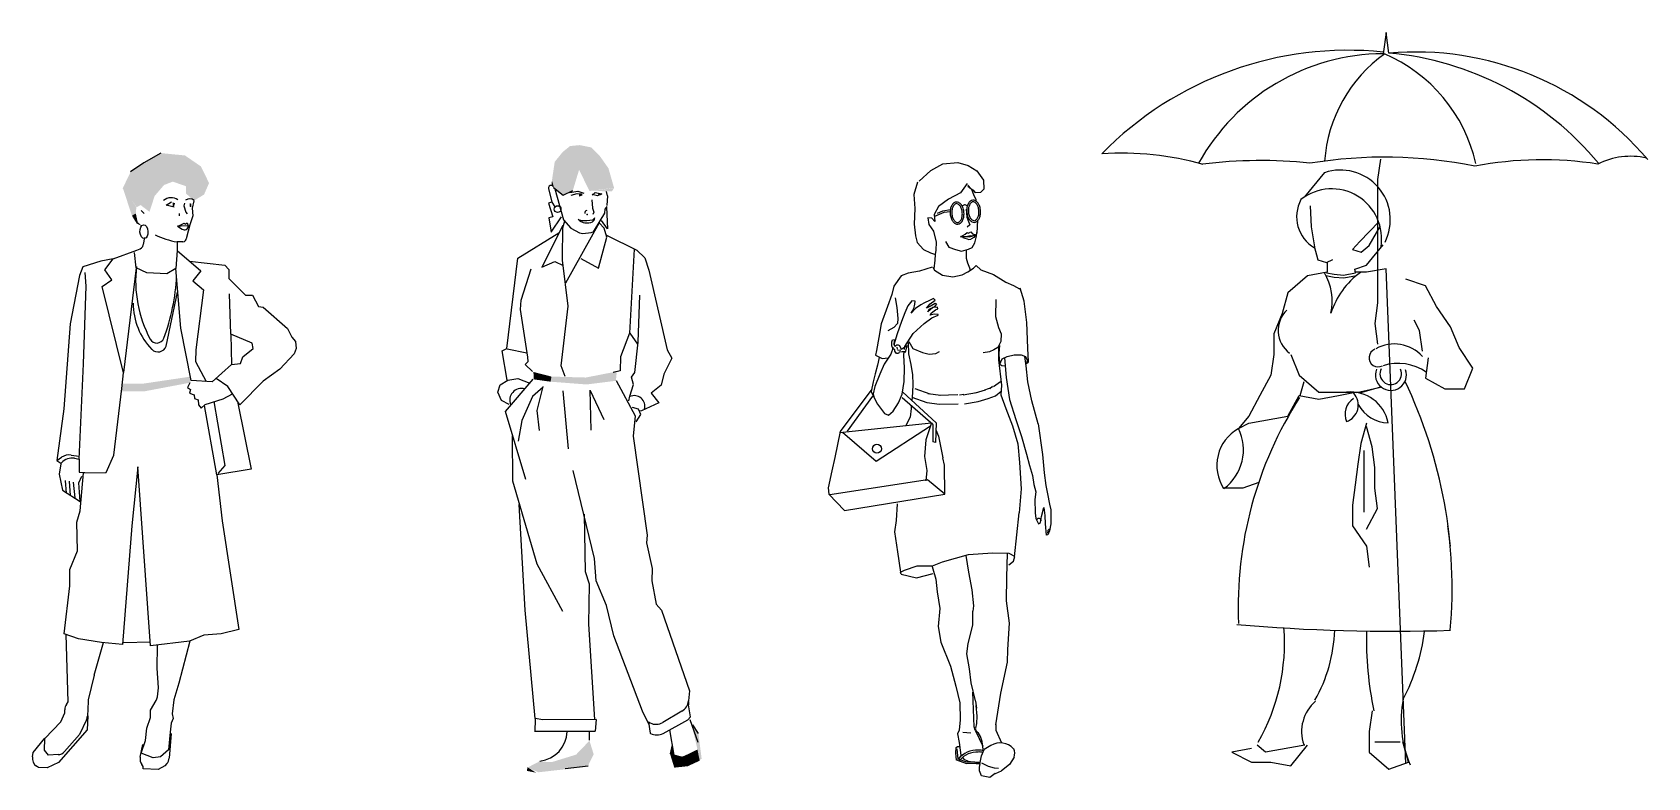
# Model space of a CAD drawing. Header units: millimetres. Extents: x 37 to 11188, y 2113 to 8073.
# Drawn here: x 6299 to 10767, y 2116 to 4176 of the extents above; entities that cross this region are included whole.
import ezdxf

# ---------------------------------------------------------------- set-up
doc = ezdxf.new("R2010")
doc.units = ezdxf.units.MM

# ---------------------------------------------------------------- blocks, each defined once
blk = doc.blocks.new('ELLIPSE')
blk.add_circle((0.5, 0.5), 0.5)

msp = doc.modelspace()

# ---------------------------------------------------------------- linework, layer by layer
for p, q in [((10043.9, 4176), (10035.7, 4117)), ((10051.4, 4118.4), (10043.9, 4176)), ((6607.7, 3815), (6570.9, 3790.2)), ((6654.9, 3842.2), (6607.7, 3815)), ((8784.6, 3793.9), (8817.6, 3812.4)), ((8817.6, 3812.4), (8859, 3816.2)), ((8859, 3816.2), (8888.2, 3807.8)), ((8888.2, 3807.8), (8911.3, 3792.9)), ((10028.1, 3825.5), (10020.2, 3768.9)), ((8747.8, 3761.5), (8737.2, 3727.4)), ((8752.2, 3764.4), (8784.6, 3793.9)), ((8884.7, 3758.4), (8866.7, 3732.4)), ((8886.7, 3754), (8896.8, 3742.8)), ((8911.3, 3792.9), (8930.5, 3767.1)), ((8930.5, 3767.1), (8931.1, 3742.4)), ((9873.3, 3788.2), (9818.5, 3721.3)), ((10020.2, 3768.9), (10020.2, 3428.1)), ((6746, 3710.5), (6741.5, 3690.5)), ((7726.9, 3744.1), (7735.7, 3706.9)), ((7741, 3747.4), (7767.5, 3726.4)), ((7744.3, 3743.1), (7768.1, 3658.2)), ((7767.5, 3726.4), (7794, 3739.3)), ((7786.3, 3733.3), (7808.1, 3737.4)), ((7789.4, 3726.3), (7805.9, 3730.6)), ((7805.9, 3730.6), (7817.9, 3730)), ((7808.1, 3737.4), (7824.7, 3731.8)), ((7817.9, 3730), (7818.6, 3725)), ((7846.5, 3713.4), (7848.3, 3690.3)), ((7847.7, 3725.9), (7856.4, 3732.9)), ((7862.8, 3724.6), (7847.8, 3727.6)), ((7856.4, 3732.9), (7874, 3729.4)), ((7874, 3729.4), (7862.8, 3724.6)), ((7890.5, 3723.8), (7887, 3736.1)), ((7889.6, 3697.6), (7890.8, 3724)), ((8737.2, 3727.4), (8740.4, 3689.5)), ((8833, 3714.5), (8806, 3694.5)), ((8866.7, 3732.4), (8833, 3714.5)), ((8895.3, 3743.7), (8886.7, 3750.2)), ((8903.4, 3739.2), (8895.3, 3743.7)), ((8896.8, 3742.8), (8903.8, 3725.3)), ((8908.3, 3732.5), (8903.4, 3739.2)), ((8903.8, 3725.3), (8908.9, 3715)), ((8921.4, 3733.8), (8908.3, 3732.5)), ((8908.9, 3715), (8908.8, 3708.6)), ((8931.1, 3742.4), (8921.4, 3733.8)), ((6600.6, 3683.3), (6608.6, 3675.3)), ((6669.3, 3698.7), (6684.3, 3707.6)), ((6691.1, 3692.4), (6669.3, 3698.7)), ((6704.9, 3675.3), (6704.9, 3668.9)), ((6720.1, 3703.8), (6717.8, 3696.9)), ((6743, 3668.5), (6734.8, 3643.7)), ((6741.5, 3690.5), (6743, 3668.5)), ((7735.1, 3706.8), (7726.9, 3703.8)), ((7726.9, 3703.8), (7739.3, 3665.9)), ((7739.3, 3665.9), (7727.8, 3663.1)), ((7734.7, 3623.8), (7762.8, 3666.4)), ((7735.7, 3706.9), (7744.5, 3693.7)), ((7848.3, 3690.3), (7852.2, 3678.9)), ((7852.2, 3678.9), (7849.2, 3672.4)), ((7854, 3629), (7882.5, 3675.8)), ((7882.5, 3675.8), (7883.8, 3687.4)), ((7883.8, 3687.4), (7888.9, 3695)), ((7887.1, 3692.9), (7890, 3633)), ((8740.4, 3689.5), (8738.4, 3645.9)), ((8806, 3694.5), (8794.1, 3672.2)), ((8794.1, 3672.2), (8795.9, 3653.3)), ((8795.4, 3668.4), (8821.8, 3679.4)), ((8802.8, 3676.5), (8818.1, 3682.7)), ((8818.1, 3682.7), (8838.8, 3686.2)), ((8821.8, 3679.4), (8837.9, 3681.1)), ((8882.4, 3686.9), (8883.6, 3665.2)), ((8883.6, 3665.2), (8889, 3653.3)), ((9837.2, 3638.7), (9834.9, 3696.4)), ((6700.6, 3640.6), (6713.3, 3632.4)), ((6710.4, 3640.2), (6700.6, 3640.6)), ((6702.4, 3640.7), (6719.3, 3648.4)), ((6730.7, 3641.5), (6710.4, 3640.2)), ((6719.3, 3648.4), (6721.6, 3646.1)), ((6721.6, 3646.1), (6727, 3649.2)), ((6734.8, 3643.7), (6726, 3608.7)), ((6727, 3649.2), (6730.1, 3641.5)), ((7642, 3552), (7755.6, 3622)), ((7766.5, 3642.5), (7708.3, 3527)), ((7727.8, 3663.1), (7734.7, 3623.8)), ((7765.5, 3546.3), (7766.5, 3642.5)), ((7771, 3654), (7765.9, 3634.8)), ((7768.1, 3658.2), (7788.5, 3634.8)), ((7867.3, 3649.8), (7773.5, 3482.6)), ((7788.5, 3634.8), (7812.5, 3621.8)), ((7808.9, 3659.2), (7819.9, 3656.2)), ((7812.5, 3621.8), (7822.1, 3619.6)), ((7819.9, 3656.2), (7833.2, 3655.6)), ((7822.1, 3619.6), (7845.2, 3623.1)), ((7833.2, 3655.6), (7849.8, 3657.4)), ((7849.8, 3657.4), (7855, 3663)), ((7880.5, 3634.6), (7867.3, 3649.8)), ((7890, 3633), (7873.8, 3656.4)), ((7888.4, 3609.9), (7880.5, 3634.6)), ((8738.4, 3645.9), (8741.6, 3613.8)), ((8776.5, 3662.9), (8779.2, 3644.8)), ((8787.3, 3662.1), (8776.5, 3662.9)), ((8779.2, 3644.8), (8792, 3626.3)), ((8795.9, 3653.3), (8787.3, 3662.1)), ((8792, 3626.3), (8798.9, 3595.7)), ((8879.6, 3618.5), (8884.9, 3622.9)), ((8892.1, 3643.9), (8884.9, 3637.6)), ((8884.9, 3622.9), (8888.9, 3621.4)), ((8888.9, 3621.4), (8894.9, 3624.4)), ((8889, 3653.3), (8892.1, 3643.9)), ((8894.9, 3624.4), (8900.1, 3619.4)), ((8911.1, 3612.5), (8911.3, 3622.7)), ((8913.2, 3656.8), (8912.1, 3621.3)), ((9847.1, 3583), (9837.2, 3638.7)), ((10023.3, 3652.6), (9970.7, 3598.3)), ((9996.6, 3587), (10027.3, 3639.5)), ((6588.4, 3574.4), (6592.9, 3575.6)), ((6606.2, 3589.2), (6610.7, 3609)), ((6715.8, 3597.4), (6699.3, 3597)), ((6699.3, 3597), (6699.5, 3572.9)), ((6726, 3608.7), (6725.9, 3607.3)), ((7865.1, 3524.4), (7888.4, 3609.9)), ((7887.7, 3615.6), (7971.2, 3573.7)), ((7963.5, 3576.3), (7950.6, 3345)), ((8741.6, 3613.8), (8746.5, 3594.9)), ((8746.5, 3594.9), (8764.4, 3575.7)), ((8764.4, 3575.7), (8784, 3566.8)), ((8798.9, 3595.7), (8798.6, 3573.8)), ((8825.1, 3598.2), (8834.3, 3582.1)), ((8834.3, 3582.1), (8852.5, 3576.1)), ((8852.5, 3576.1), (8869.1, 3570.9)), ((8866.7, 3611.2), (8879.6, 3618.5)), ((8867.5, 3611.3), (8886.1, 3611.4)), ((8873.1, 3609.2), (8867.5, 3611.3)), ((8869.1, 3570.9), (8888.9, 3577.1)), ((8873.1, 3609.2), (8878.9, 3606.7)), ((8878.9, 3606.7), (8884.6, 3605.1)), ((8882.4, 3575.1), (8882.1, 3551.8)), ((8884.6, 3605.1), (8890, 3603.2)), ((8893.3, 3614), (8886.1, 3611.4)), ((8886.1, 3611.4), (8890.8, 3611)), ((8888.9, 3577.1), (8898.5, 3581.3)), ((8890, 3603.2), (8895.1, 3604.7)), ((8890.8, 3611), (8897.9, 3612.7)), ((8897.9, 3612.7), (8893.3, 3614)), ((8903.2, 3608.9), (8895.1, 3604.7)), ((8897.9, 3612.7), (8908.8, 3616.3)), ((8908.8, 3616.3), (8897.9, 3612.7)), ((8898.5, 3581.3), (8906.6, 3594.3)), ((8900.1, 3619.4), (8908.8, 3616.3)), ((8908.8, 3616.3), (8903.2, 3608.9)), ((8906.6, 3594.3), (8911.1, 3612.5)), ((9844.6, 3584.6), (9855, 3547.4)), ((9970.7, 3598.3), (9950.4, 3575.7)), ((9950.4, 3575.7), (9974.4, 3568.9)), ((9974.4, 3568.9), (9996.6, 3587)), ((9989.2, 3532.3), (10036, 3588.9)), ((6488.9, 3543.6), (6438.8, 3527.8)), ((6522.9, 3550.2), (6488.9, 3543.6)), ((6500, 3520), (6522.9, 3550.2)), ((6522.9, 3550.2), (6588.4, 3574.4)), ((6586.3, 3525.4), (6582, 3567.1)), ((6699.3, 3573.3), (6695.8, 3523.2)), ((6699.3, 3573.3), (6764.9, 3516.9)), ((6733.4, 3544), (6831.4, 3532.2)), ((6831.4, 3532.2), (6842.4, 3520.3)), ((7611.8, 3302.3), (7642, 3552)), ((7708.3, 3527), (7744.6, 3542.3)), ((7744.6, 3542.3), (7767.4, 3531.8)), ((7781.3, 3419.4), (7765.5, 3546.3)), ((7816.1, 3551), (7865.1, 3524.4)), ((7971.2, 3573.7), (7993.2, 3552.8)), ((7993.2, 3552.8), (8004.2, 3518.7)), ((8784, 3566.8), (8797.7, 3561.6)), ((8795.4, 3546.2), (8792.7, 3522.4)), ((8796.2, 3562.2), (8795.4, 3546.2)), ((8798.6, 3573.8), (8796.2, 3562.2)), ((8882.1, 3551.8), (8886.3, 3538.7)), ((8886.3, 3538.7), (8891.1, 3525.5)), ((8902.1, 3524.5), (8910.1, 3531.7)), ((8910.1, 3531.7), (8923.1, 3519.9)), ((9855, 3547.4), (9878.8, 3540.2)), ((9878.8, 3540.2), (9896.2, 3547.9)), ((9880.7, 3541.1), (9880.7, 3513)), ((9957.7, 3521.1), (9989.2, 3532.3)), ((6429.6, 3504.1), (6403.7, 3370.4)), ((6438.8, 3527.8), (6429.6, 3504.1)), ((6447.9, 3474.5), (6445.5, 3512.3)), ((6492.5, 3473.4), (6518.6, 3491.8)), ((6518.6, 3491.8), (6500, 3520)), ((6586.3, 3525.4), (6550.9, 3236)), ((6615.8, 3511.7), (6586.3, 3525.4)), ((6670.8, 3509), (6615.8, 3511.7)), ((6695.8, 3523.2), (6670.8, 3509)), ((6710.1, 3358), (6695.8, 3523.2)), ((6764.9, 3516.9), (6743.4, 3489.6)), ((6743.4, 3489.6), (6772.7, 3464.3)), ((6842.4, 3520.3), (6842.3, 3496)), ((6842.3, 3496), (6889.2, 3450)), ((7651.3, 3435.8), (7678.8, 3522.7)), ((8004.2, 3518.7), (8055, 3298.1)), ((8702.4, 3503.1), (8682.5, 3474.9)), ((8722.2, 3510.2), (8702.4, 3503.1)), ((8752.8, 3516.2), (8722.2, 3510.2)), ((8788.5, 3526.8), (8752.8, 3516.2)), ((8790, 3526.8), (8795, 3518.6)), ((8795, 3518.6), (8816.7, 3505.2)), ((8816.7, 3505.2), (8844.9, 3500.5)), ((8844.9, 3500.5), (8871.4, 3505.4)), ((8871.4, 3505.4), (8886.6, 3513.9)), ((8886.6, 3513.9), (8902.1, 3524.5)), ((8891.1, 3525.5), (8893.6, 3518.7)), ((8923.1, 3519.9), (8957.8, 3506.4)), ((8957.8, 3506.4), (8991.9, 3485.6)), ((8991.9, 3485.6), (9012.7, 3476)), ((9826.4, 3503.4), (9772.2, 3456.4)), ((9880.7, 3513), (9826.4, 3503.4)), ((9877.2, 3504.4), (9900.4, 3499.7)), ((9878.6, 3511.8), (9899.7, 3507.5)), ((9899.7, 3507.5), (9926.2, 3505.3)), ((9900.4, 3499.7), (9926.8, 3497.5)), ((9926.2, 3505.3), (9959.6, 3511.8)), ((9926.8, 3497.5), (9962.1, 3504.3)), ((9959.6, 3511.8), (9957.7, 3521.1)), ((9989.2, 3513), (9959.4, 3513)), ((10043.9, 3522.6), (9989.2, 3513)), ((10098.2, 2154.6), (10043.9, 3522.6)), ((10152.4, 3475.1), (10098.2, 3494.3)), ((6440.8, 3259.8), (6447.9, 3474.5)), ((6551.6, 3235), (6492.5, 3473.4)), ((6669.5, 3308.7), (6700.4, 3458)), ((6772.7, 3464.3), (6751.2, 3298.6)), ((6848.4, 3342.3), (6844.4, 3453.3)), ((6889.2, 3450), (6907.9, 3449.6)), ((6907.9, 3449.6), (6924.9, 3418.6)), ((7974.6, 3320.1), (7979.7, 3449.4)), ((8676.4, 3451.1), (8664.3, 3418.4)), ((8682.5, 3474.9), (8676.4, 3451.1)), ((8685.6, 3442.3), (8690.5, 3415.2)), ((9012.7, 3476), (9029.4, 3467)), ((9042.7, 3432.6), (9031.5, 3469.1)), ((9772.2, 3456.4), (9756.4, 3399.2)), ((10183.5, 3418.5), (10152.4, 3475.1)), ((6924.9, 3418.6), (6937.3, 3416.5)), ((6937.3, 3416.5), (7005.1, 3357.3)), ((7649.1, 3410.3), (7651.3, 3435.8)), ((7669.4, 3278.3), (7649.1, 3410.3)), ((7761.9, 3254), (7781.3, 3419.4)), ((8664.3, 3418.4), (8646.9, 3370)), ((8690.5, 3415.2), (8693, 3385.4)), ((8712.1, 3400.4), (8703.1, 3376.6)), ((8721.1, 3420.6), (8712.1, 3400.4)), ((8732, 3433.6), (8721.1, 3420.6)), ((8742, 3412.5), (8730.2, 3399.5)), ((8730.2, 3399.5), (8737, 3411.7)), ((8740.8, 3433.5), (8732, 3433.6)), ((8737, 3411.7), (8740, 3424.7)), ((8740, 3424.7), (8740.8, 3433.5)), ((8756.6, 3422.5), (8742, 3412.5)), ((8766.9, 3428.8), (8756.6, 3422.5)), ((8780.9, 3435.2), (8766.9, 3428.8)), ((8772.5, 3413.5), (8782.9, 3425.7)), ((8785.7, 3420.6), (8772.5, 3413.5)), ((8790, 3415.4), (8776.1, 3403.9)), ((8776.1, 3403.9), (8779.8, 3410.5)), ((8779.8, 3410.5), (8795.9, 3418.2)), ((8791.8, 3440.1), (8780.9, 3435.2)), ((8782.5, 3394.5), (8786.3, 3400.9)), ((8794.1, 3397.3), (8782.5, 3394.5)), ((8782.9, 3425.7), (8796.1, 3435.7)), ((8796.8, 3426.9), (8785.7, 3420.6)), ((8786.3, 3400.9), (8797.2, 3409.5)), ((8802.5, 3416.1), (8790, 3415.4)), ((8794.6, 3437.2), (8791.8, 3440.1)), ((8805.1, 3396.3), (8794.1, 3397.3)), ((8796.1, 3435.7), (8794.6, 3437.2)), ((8795.9, 3418.2), (8801.1, 3424.8)), ((8801.1, 3424.8), (8796.8, 3426.9)), ((8797.2, 3409.5), (8803.9, 3412.3)), ((8803.9, 3412.3), (8802.5, 3416.1)), ((8804.3, 3394.8), (8805.1, 3396.3)), ((8964.2, 3437.9), (8963, 3390.8)), ((9050.1, 3373.7), (9042.7, 3432.6)), ((9756.4, 3399.2), (9733.2, 3342.6)), ((10020.2, 3428.1), (10012.9, 3370.9)), ((10221.9, 3361.9), (10183.5, 3418.5)), ((6403.7, 3370.4), (6385.9, 3135.8)), ((6738.9, 3213.8), (6710.1, 3358)), ((7005.1, 3357.3), (7016.5, 3333.6)), ((8646.9, 3370), (8640.6, 3332.9)), ((8682.5, 3360.6), (8665.5, 3350.7)), ((8692, 3371.5), (8682.5, 3360.6)), ((8703.1, 3376.6), (8691, 3342.4)), ((8693, 3385.4), (8692, 3371.5)), ((8735.3, 3344), (8766.2, 3371.4)), ((8766.2, 3371.4), (8787.6, 3387.2)), ((8787.6, 3387.2), (8804.3, 3394.8)), ((8963, 3390.8), (8971.4, 3359.9)), ((8971.4, 3359.9), (8979, 3342.4)), ((9052.7, 3303.6), (9050.1, 3373.7)), ((10012.9, 3370.9), (10020.2, 3314.3)), ((10136.6, 3352.2), (10121.3, 3380.5)), ((10144.5, 3295), (10136.6, 3352.2)), ((10245.6, 3304.7), (10221.9, 3361.9)), ((6848.4, 3342.3), (6850.4, 3257.4)), ((6906.9, 3316.6), (6848.4, 3342.3)), ((6909.7, 3302.2), (6906.9, 3316.6)), ((7016.5, 3333.6), (7027.1, 3321.4)), ((7027.1, 3321.4), (7029.3, 3302.6)), ((7950.6, 3345), (7925.8, 3279.2)), ((7952, 3344.6), (7972.9, 3314.1)), ((7966, 3236.1), (7974.6, 3320.1)), ((8640.6, 3332.9), (8634.3, 3296.6)), ((8676.2, 3320.8), (8678.3, 3325.8)), ((8676.7, 3309.8), (8676.2, 3320.8)), ((8678.9, 3302.5), (8676.7, 3309.8)), ((8678.3, 3325.8), (8686, 3327.2)), ((8682.5, 3312), (8682.3, 3311.3)), ((8691, 3342.4), (8682.5, 3312)), ((8682.7, 3322.8), (8682.5, 3314.1)), ((8682.5, 3314.1), (8685.4, 3307.6)), ((8685.6, 3326.5), (8682.7, 3322.8)), ((8685.4, 3307.6), (8688.3, 3310.5)), ((8688.3, 3310.5), (8690.6, 3312.5)), ((8690.6, 3312.5), (8694.2, 3312.5)), ((8694.2, 3312.5), (8697.9, 3310.3)), ((8697.9, 3310.3), (8700.7, 3304.5)), ((8711.5, 3299.9), (8712.4, 3307.9)), ((8712.4, 3307.9), (8735.3, 3344)), ((8713, 3306.4), (8716.8, 3310.7)), ((8718.5, 3310.4), (8713.2, 3291.6)), ((8721.9, 3318.8), (8722.3, 3287.4)), ((8723.4, 3321.7), (8734.8, 3301.8)), ((8978.2, 3322), (8969.8, 3304.7)), ((8974.3, 3310.4), (8972.5, 3288)), ((8979, 3342.4), (8978.2, 3322)), ((9733.2, 3342.6), (9733.2, 3286)), ((6751.2, 3298.6), (6750.5, 3266.5)), ((6750.5, 3266.5), (6779.6, 3211.3)), ((6875.2, 3260.4), (6881.1, 3278.8)), ((6881.1, 3278.8), (6909.7, 3302.2)), ((7023.2, 3287.6), (6983.5, 3244.8)), ((7029.3, 3302.6), (7023.2, 3287.6)), ((7598.4, 3295.4), (7611.8, 3302.3)), ((7612.6, 3214.3), (7598.4, 3295.4)), ((7612.1, 3301.5), (7667.2, 3290)), ((7662.6, 3257.7), (7670.6, 3266.6)), ((7670.6, 3266.6), (7669.4, 3278.3)), ((7925.8, 3279.2), (7925.5, 3240.7)), ((8068.3, 3275.3), (8046, 3231.1)), ((8055, 3298.1), (8068.3, 3275.3)), ((8634.3, 3296.6), (8631.2, 3283.5)), ((8631.2, 3283.5), (8650, 3274.6)), ((8641.4, 3277.6), (8636.7, 3256.5)), ((8650, 3274.6), (8666.7, 3276.2)), ((8673.5, 3286.5), (8655, 3258.5)), ((8679.9, 3304.7), (8673.5, 3286.5)), ((8684.6, 3298.9), (8678.9, 3302.5)), ((8684.6, 3295.1), (8684.6, 3298.9)), ((8689.5, 3288.6), (8684.6, 3295.1)), ((8694.7, 3288.6), (8689.5, 3288.6)), ((8692.3, 3300), (8691.2, 3306.3)), ((8692.3, 3298.9), (8701.7, 3297.9)), ((8696.8, 3292.1), (8694.7, 3288.6)), ((8705.6, 3293.4), (8696.8, 3292.1)), ((8700.7, 3304.5), (8702.7, 3300.7)), ((8702.7, 3300.7), (8707.1, 3303)), ((8712.2, 3293.3), (8705.6, 3293.4)), ((8707.1, 3303), (8713, 3306.4)), ((8709.8, 3284), (8710.8, 3293.5)), ((8711.7, 3249.1), (8709.8, 3284)), ((8722.3, 3287.4), (8729.2, 3257.6)), ((8734.8, 3301.8), (8761.6, 3291.3)), ((8761.6, 3291.3), (8779.7, 3286.7)), ((8779.7, 3286.7), (8798.6, 3288.7)), ((8798.6, 3288.7), (8808.9, 3294.4)), ((8946.4, 3293.3), (8928.9, 3290)), ((8959, 3299), (8946.4, 3293.3)), ((8969.8, 3304.7), (8959, 3299)), ((8972.1, 3305.5), (8971.7, 3271.2)), ((8971.7, 3271.2), (8980.2, 3201.2)), ((8972.5, 3288), (8973.2, 3272)), ((8973.2, 3272), (8975.1, 3258.9)), ((8975.1, 3258.9), (8981.9, 3273.3)), ((8981.9, 3273.3), (8995.7, 3280.4)), ((8988.6, 3276.8), (8992.9, 3222.3)), ((8995.7, 3280.4), (9014.7, 3284.6)), ((9014.7, 3284.6), (9034.4, 3284.9)), ((9034.4, 3284.9), (9046, 3279.8)), ((9047.8, 3254.2), (9044.9, 3280.3)), ((9046, 3279.8), (9050.9, 3269.6)), ((9050.9, 3269.6), (9048.7, 3260.9)), ((9048.7, 3260.9), (9054.6, 3265.8)), ((9054.6, 3265.8), (9052.7, 3303.6)), ((9733.2, 3286), (9725.4, 3228.8)), ((9780.1, 3286), (9803.3, 3228.8)), ((10160.3, 3276.4), (10152.4, 3219.8)), ((10284.1, 3248.1), (10245.6, 3304.7)), ((6429.1, 2996.2), (6440.8, 3259.8)), ((6546.8, 3191.5), (6551.6, 3235)), ((6796.8, 3210.3), (6850.4, 3257.7)), ((6839.6, 3197.3), (6807.5, 3219.7)), ((6850.4, 3257.7), (6875.2, 3260.4)), ((6983.5, 3244.8), (6937.6, 3211.7)), ((7607.5, 3128.4), (7684.7, 3217.6)), ((7614.5, 3215.1), (7642.3, 3219.6)), ((7642.3, 3219.6), (7675.7, 3206.7)), ((7682.2, 3238.3), (7662.6, 3257.7)), ((7773, 3224.8), (7761.9, 3254)), ((7925.5, 3240.7), (7905.8, 3235.9)), ((7956.5, 3222.6), (7966, 3236.1)), ((7962, 3203.2), (7956.5, 3222.6)), ((8046, 3231.1), (8038.8, 3201.2)), ((8630.6, 3232.6), (8624.5, 3210.1)), ((8643.1, 3231.6), (8629.5, 3196.9)), ((8636.7, 3256.5), (8630.6, 3232.6)), ((8655, 3258.5), (8643.1, 3231.6)), ((8710.3, 3211.3), (8711.7, 3249.1)), ((8729.2, 3257.6), (8733.8, 3229.1)), ((8733.8, 3229.1), (8735, 3203.7)), ((8975.6, 3258.8), (8980.7, 3255.4)), ((8980.7, 3255.4), (8991.7, 3254.5)), ((8992.9, 3222.3), (9002.3, 3161.1)), ((9053, 3209.9), (9047.8, 3254.2)), ((9725.4, 3228.8), (9694.8, 3172.2)), ((9803.3, 3228.8), (9857.5, 3181.8)), ((10152.4, 3219.8), (10206.7, 3190.9)), ((10260.9, 3190.9), (10284.1, 3248.1)), ((6524.8, 3007.3), (6546.8, 3191.5)), ((6735.2, 3207.1), (6728.4, 3194.6)), ((6728.4, 3194.6), (6737, 3188.5)), ((6737, 3188.5), (6734.2, 3178.8)), ((6734.2, 3178.8), (6747, 3173.8)), ((6796.8, 3210.3), (6738.9, 3213.8)), ((6747, 3173.8), (6747.8, 3164)), ((6826.9, 3162.8), (6852.4, 3176.5)), ((6872.8, 3146.2), (6839.6, 3197.3)), ((6937.6, 3211.7), (6872.8, 3146.2)), ((7586.5, 3181.5), (7593.6, 3201.9)), ((7597.2, 3158.2), (7586.5, 3181.5)), ((7593.6, 3201.9), (7614.5, 3215.1)), ((7712, 3195.2), (7682.6, 3169.4)), ((7711, 3197.3), (7694.3, 3131.2)), ((7766.6, 3184.8), (7781.1, 3024.7)), ((7840.8, 3186.8), (7843.7, 3076.8)), ((7841.8, 3186.5), (7879.9, 3106.4)), ((7914, 3213.4), (7966.8, 3116.1)), ((7952.1, 3170.1), (7962, 3203.2)), ((8038.8, 3201.2), (8010.6, 3178.8)), ((8010.6, 3178.8), (8031.8, 3152)), ((8621.3, 3189.7), (8533.6, 3072.6)), ((8624.5, 3210.1), (8619.8, 3183.3)), ((8619.8, 3183.3), (8626.3, 3169.3)), ((8629.5, 3196.9), (8624.9, 3176.6)), ((8624.9, 3176.6), (8627.7, 3165.8)), ((8695.1, 3152.4), (8704.9, 3176.4)), ((8704.9, 3176.4), (8710.3, 3211.3)), ((8707.1, 3181.4), (8799.1, 3096.7)), ((8734.1, 3181), (8731.5, 3157.8)), ((8735, 3203.7), (8734.1, 3181)), ((8740.3, 3191.9), (8781.7, 3176.8)), ((8776.4, 3178.1), (8811.9, 3173.3)), ((8807.7, 3173.5), (8859.4, 3175.1)), ((8807.7, 3173.5), (8859.4, 3175.1)), ((8864.1, 3174.4), (8876, 3175.7)), ((8873.7, 3174.6), (8911, 3180.6)), ((8907.6, 3179.8), (8935.4, 3188.2)), ((8933.6, 3187.6), (8954.1, 3195.4)), ((8947.4, 3191.6), (8955.4, 3198)), ((8957.7, 3197.2), (8976.8, 3210.8)), ((8963.2, 3171.7), (8979.1, 3184.3)), ((8980.2, 3201.2), (8978.4, 3174.4)), ((8978.4, 3174.4), (8991.8, 3136.5)), ((9064, 3158), (9053, 3209.9)), ((9806.4, 3171.9), (9817, 3210.7)), ((9857.5, 3181.8), (9966, 3181.8)), ((9911.8, 3172.2), (9958.1, 3181.8)), ((9963.1, 3180.5), (10028.3, 3195.6)), ((10028.3, 3195.6), (9970.2, 3178.4)), ((10206.7, 3190.9), (10260.9, 3190.9)), ((6385.9, 3135.8), (6366.7, 2992.6)), ((6747.8, 3164), (6758.2, 3160.4)), ((6758.2, 3160.4), (6759, 3146.6)), ((6759, 3146.6), (6766, 3137.1)), ((6766, 3137.1), (6777, 3147.1)), ((6809.2, 2953), (6775.3, 3144.8)), ((6777, 3147.1), (6826.9, 3162.8)), ((6801.1, 3155.6), (6831.6, 2979.2)), ((6867.7, 3151.2), (6904.2, 2968.4)), ((7618.1, 3147.4), (7597.2, 3158.2)), ((7664.3, 2939.9), (7607.5, 3128.4)), ((7682.6, 3169.4), (7653.5, 3102.9)), ((7694.3, 3131.2), (7700.9, 3075.8)), ((7949.2, 3157.4), (7952.1, 3170.1)), ((7975.9, 3134.3), (7958.8, 3138.9)), ((7982.7, 3120.2), (7975.9, 3134.3)), ((7983.7, 3129.7), (7978.7, 3129.5)), ((8031.8, 3152), (7983.7, 3129.7)), ((8623.4, 3170.8), (8553, 3073.6)), ((8626.3, 3169.3), (8636.8, 3148.2)), ((8636.8, 3148.2), (8656.2, 3122.4)), ((8667.8, 3117.9), (8680.2, 3128.7)), ((8680.2, 3128.7), (8695.1, 3152.4)), ((8791.1, 3091.6), (8704.8, 3166.2)), ((8729.8, 3136), (8727.4, 3112.1)), ((8730.4, 3143.6), (8729.8, 3136)), ((8731.6, 3168), (8773, 3152.9)), ((8773, 3152.9), (8808.5, 3148.1)), ((8808.5, 3148.1), (8860.2, 3149.7)), ((8877.7, 3149.5), (8915, 3155.5)), ((8915, 3155.5), (8942.7, 3163.9)), ((8942.7, 3163.9), (8963.2, 3171.7)), ((8991.8, 3136.5), (9010.2, 3088.8)), ((9002.3, 3161.1), (9019.7, 3105.6)), ((9081.5, 3093.8), (9064, 3158)), ((9694.8, 3172.2), (9663.7, 3115.6)), ((9772.2, 3115.6), (9803.3, 3172.2)), ((9803.3, 3172.2), (9857.5, 3162.6)), ((9857.5, 3162.6), (9911.8, 3172.2)), ((7653.5, 3102.9), (7642.7, 3046.2)), ((7966.8, 3116.1), (7961.4, 3059.6)), ((7969.1, 3099.6), (7982.7, 3120.2)), ((8531.5, 3069.8), (8786.2, 3097)), ((8633.4, 2991.1), (8783.8, 3088.8)), ((8656.2, 3122.4), (8667.8, 3117.9)), ((8727.4, 3112.1), (8715.7, 3089.4)), ((8786.2, 3097), (8770.3, 3049.7)), ((8789.8, 3097.4), (8789.8, 3097.3)), ((8790.6, 3044.4), (8791.1, 3091.6)), ((8799.1, 3096.7), (8797.8, 3042)), ((9010.2, 3088.8), (9025.5, 3039.2)), ((9019.7, 3105.6), (9035.1, 3058.8)), ((9081.5, 3093.8), (9093.1, 3009.3)), ((9635.2, 3081.4), (9663.7, 3096.3)), ((9663.7, 3115.6), (9635.4, 3081)), ((9663.7, 3096.3), (9772.2, 3115.6)), ((9989.2, 3096.3), (9973.9, 3039.7)), ((10005, 3030.1), (9989.2, 3086.7)), ((7628, 2935.7), (7627.4, 3060.5)), ((7961.4, 3059.6), (8000.2, 2786.4)), ((8533.6, 3072.6), (8518.6, 3001.3)), ((8539.8, 3070.8), (8633.4, 2991.1)), ((8770.3, 3049.7), (8767.4, 3004)), ((8797.8, 3042), (8790.6, 3044.4)), ((8798.4, 3077.5), (8805.9, 3060.2)), ((8805.9, 3060.2), (8817.6, 3000.4)), ((9025.5, 3039.2), (9029.9, 2986.8)), ((9035.1, 3058.8), (9049.1, 3009.8)), ((9973.9, 3039.7), (9966, 2982.5)), ((6366.7, 2992.6), (6379.9, 3001.5)), ((6406.7, 3007.8), (6429, 3004.9)), ((6415.9, 2998.7), (6429.1, 2996.2)), ((6429.1, 2996.2), (6428.8, 2960.2)), ((6503.2, 2959.5), (6524.8, 3007.3)), ((8518.6, 3001.3), (8510.2, 2964.2)), ((8767.4, 3004), (8773.6, 2965.2)), ((8822.4, 2980), (8817.6, 3000.4)), ((9049.1, 3009.8), (9057.4, 2979.1)), ((9093.1, 3009.3), (9098.4, 2959)), ((9981.8, 3020.4), (9981.8, 2850)), ((10012.9, 2973.5), (10005, 3030.1)), ((6366.7, 2992.6), (6378.3, 2985.1)), ((6378.3, 2983.5), (6373.7, 2954.6)), ((6373.7, 2954.6), (6382.9, 2910.3)), ((6378.3, 2985.1), (6379.8, 2986.7)), ((6427.3, 2930.8), (6436.2, 2949.7)), ((6428.8, 2960.2), (6444.5, 2959.3)), ((6431.8, 2854), (6440.8, 2958.2)), ((6440.8, 2958.2), (6503.2, 2959.5)), ((6591.1, 2975.2), (6574.2, 2812.4)), ((6625.6, 2480.7), (6591.1, 2975.2)), ((6904.2, 2968.4), (6809.2, 2953)), ((6809.2, 2953), (6824, 2825.9)), ((6831.6, 2979.2), (6812.3, 2956.7)), ((7854.3, 2722.1), (7795, 2965)), ((8510.2, 2964.2), (8500.1, 2916.9)), ((8773.6, 2965.2), (8770.9, 2936.2)), ((8822.8, 2899.8), (8822.4, 2980)), ((9029.9, 2986.8), (9034.2, 2914.6)), ((9057.4, 2979.1), (9065.8, 2951.4)), ((9065.8, 2951.4), (9069.8, 2926.6)), ((9098.4, 2959), (9102.6, 2923.3)), ((9966, 2982.5), (9958.1, 2925.9)), ((10012.9, 2916.3), (10012.9, 2973.5)), ((6382.9, 2910.3), (6431.7, 2879.6)), ((6393.7, 2902.2), (6390.5, 2937.5)), ((6404.9, 2895.8), (6401.7, 2935.9)), ((6417.8, 2889.4), (6413, 2932.7)), ((6431.7, 2879.6), (6427.3, 2930.8)), ((7695.5, 2706.2), (7628, 2935.7)), ((8500.1, 2916.9), (8502.2, 2899.4)), ((8775.3, 2939), (8505, 2898)), ((8822.8, 2899.8), (8775.3, 2939)), ((9034.2, 2914.6), (9029, 2847.7)), ((9069.8, 2926.6), (9074.8, 2906.2)), ((9074.8, 2906.2), (9072.2, 2885)), ((9102.6, 2923.3), (9106.8, 2900.2)), ((9647.9, 2916.3), (9593.7, 2916.3)), ((9691.4, 2931.7), (9647.9, 2916.3)), ((9958.1, 2925.9), (9950.7, 2869.3)), ((10020.2, 2859.7), (10012.9, 2916.3)), ((7662.4, 2579.5), (7645.4, 2870.8)), ((8502.2, 2899.4), (8545.9, 2854.6)), ((8545.9, 2854.6), (8822.8, 2899.8)), ((8689.5, 2826.6), (8692.4, 2873.2)), ((9072.2, 2885), (9073.2, 2848)), ((9090.6, 2837.6), (9096.7, 2862.9)), ((9096.7, 2862.9), (9100.1, 2840.4)), ((9106.8, 2900.2), (9113.1, 2871.9)), ((9113.1, 2871.9), (9116.2, 2856.2)), ((9950.7, 2869.3), (9950.7, 2812.1)), ((6422.5, 2822.2), (6431.8, 2854)), ((6423.8, 2743.5), (6422.5, 2822.2)), ((6824, 2825.9), (6870.4, 2525.5)), ((7829.6, 2685.3), (7826.5, 2844)), ((8684.8, 2795.3), (8689.5, 2826.6)), ((9015.5, 2726.1), (9029, 2847.7)), ((9073.2, 2848), (9074.5, 2832.6)), ((9074.5, 2832.6), (9082.4, 2818)), ((9082.4, 2818), (9087.4, 2821.7)), ((9087.4, 2821.7), (9090.6, 2837.6)), ((9100.1, 2840.4), (9100.5, 2817.8)), ((9100.5, 2817.8), (9103.6, 2786.2)), ((9116.2, 2817.3), (9113.1, 2798.5)), ((9116.2, 2856.2), (9116.2, 2817.3)), ((9989.2, 2803.1), (10020.2, 2859.7)), ((6574.2, 2812.4), (6548.7, 2484.4)), ((8000.2, 2786.4), (7997.6, 2765)), ((8693.6, 2739.9), (8684.8, 2795.3)), ((9107.8, 2786.9), (9103.6, 2786.2)), ((9113.1, 2798.5), (9107.8, 2786.9)), ((9950.7, 2812.1), (9989.2, 2755.5)), ((10221.9, 2755.5), (10214.5, 2812.1)), ((6403.1, 2691.4), (6423.8, 2743.5)), ((7997.6, 2765), (8013.4, 2694)), ((8701.7, 2684.5), (8693.6, 2739.9)), ((8887.8, 2731.7), (8815.5, 2711.6)), ((8881.6, 2729.9), (8888.7, 2683.7)), ((8956.3, 2736.6), (8887.8, 2731.7)), ((9001.4, 2736.1), (8956.3, 2736.6)), ((8995.6, 2736.1), (8993.9, 2670.7)), ((9016.4, 2727.2), (9001.4, 2736.1)), ((9012.7, 2714.9), (9016.4, 2727.2)), ((9989.2, 2755.5), (9997.1, 2698.3)), ((6403, 2646.7), (6403.1, 2691.4)), ((7766.3, 2575), (7695.5, 2706.2)), ((7840.6, 2651.4), (7829.6, 2685.3)), ((7858.7, 2660.1), (7854.3, 2722.1)), ((8013.4, 2694), (8012.5, 2659.7)), ((8702.2, 2678.7), (8700.7, 2684.1)), ((8711.1, 2688.8), (8701.7, 2684.5)), ((8746.1, 2700.8), (8711.1, 2688.8)), ((8788.3, 2700.3), (8746.1, 2700.8)), ((8815.5, 2711.6), (8788.3, 2700.3)), ((8788.3, 2699.5), (8798.1, 2664.4)), ((8888.7, 2683.7), (8898.3, 2634.9)), ((9000.1, 2704.1), (9012.7, 2714.9)), ((6387.5, 2514.1), (6403, 2646.7)), ((7838.1, 2540.7), (7840.6, 2651.4)), ((7886.9, 2591.9), (7858.7, 2660.1)), ((8012.5, 2659.7), (8025, 2595.9)), ((8702.2, 2678.7), (8745.1, 2668.8)), ((8745.1, 2668.8), (8791, 2680.5)), ((8798.1, 2664.4), (8802, 2629.5)), ((8993.9, 2670.7), (8993.1, 2605.2)), ((7907.2, 2507.9), (7886.9, 2591.9)), ((8025, 2595.9), (8039.3, 2579.1)), ((8802, 2629.5), (8809.5, 2583.6)), ((8898.3, 2634.9), (8902.7, 2591.2)), ((8993.1, 2605.2), (9001, 2543.4)), ((7689.6, 2279.9), (7662.4, 2579.5)), ((8039.3, 2579.1), (8117.3, 2355.8)), ((8809.5, 2583.6), (8805.2, 2534.2)), ((8900.6, 2538), (8901.1, 2576.7)), ((8902.7, 2591.2), (8900.9, 2575.9)), ((6426.5, 2499.6), (6387.5, 2514.1)), ((6397.8, 2325.6), (6392.9, 2512.1)), ((6773.5, 2509.6), (6733.8, 2493.5)), ((6821.6, 2513.3), (6773.5, 2509.6)), ((6870.4, 2525.5), (6821.6, 2513.3)), ((7855.5, 2277.2), (7838.1, 2540.7)), ((7986.8, 2299.6), (7907.2, 2507.9)), ((8805.2, 2534.2), (8811.9, 2490.3)), ((8887.7, 2487.3), (8900.6, 2538)), ((9001, 2543.4), (8996.6, 2470.5)), ((6490.3, 2489.3), (6426.5, 2499.6)), ((6469.7, 2399.1), (6496.4, 2490)), ((6548.7, 2484.4), (6490.3, 2489.3)), ((6625.7, 2490.9), (6551.5, 2488.4)), ((6733.8, 2493.5), (6625.6, 2480.7)), ((6644, 2418.4), (6645.4, 2481.3)), ((6734.7, 2493), (6704.7, 2377.3)), ((8811.9, 2490.3), (8838.7, 2423.9)), ((8884.4, 2458.8), (8887.7, 2487.3)), ((8891.2, 2417.4), (8884.4, 2458.8)), ((8996.6, 2470.5), (8995.3, 2435.6)), ((6647.8, 2364.6), (6644, 2418.4)), ((8838.7, 2423.9), (8854, 2369)), ((8896.5, 2378.1), (8891.2, 2417.4)), ((8995.3, 2435.6), (8976.8, 2349.4)), ((6469.7, 2399.1), (6454, 2331.6)), ((6704.7, 2377.3), (6690.1, 2331.7)), ((8854, 2369), (8864.4, 2323.2)), ((8908.1, 2328.5), (8896.5, 2378.1)), ((6393.3, 2318.6), (6397.8, 2325.6)), ((6453.4, 2327), (6451.3, 2285.8)), ((6626, 2302.8), (6641.5, 2329)), ((6645.1, 2339.4), (6647.8, 2364.6)), ((6690.1, 2331.7), (6685.8, 2292.5)), ((8117.3, 2355.8), (8114.3, 2328.2)), ((8904.7, 2256.3), (8901.1, 2352.9)), ((8908.1, 2327.5), (8911, 2308.6)), ((8976.8, 2349.4), (8963.5, 2261.9)), ((6377.7, 2270.3), (6389.2, 2294.9)), ((6389.2, 2294.9), (6389, 2304.1)), ((6452.7, 2286.8), (6450.5, 2248.5)), ((6615.5, 2253), (6626.1, 2282)), ((6626.1, 2282), (6626, 2302.8)), ((6689, 2279.4), (6683, 2266.8)), ((6685.8, 2292.5), (6689, 2279.4)), ((7711.4, 2275.6), (7689.6, 2279.9)), ((8005.8, 2262.3), (7986.8, 2299.6)), ((8096, 2299.9), (8042.8, 2268.8)), ((8112.6, 2275.6), (8119.6, 2284.2)), ((8119.6, 2284.2), (8114.4, 2317.1)), ((8864.4, 2323.2), (8865.3, 2275.8)), ((8912.5, 2286.3), (8910.1, 2315.7)), ((8911.3, 2265.5), (8912.5, 2286.3)), ((10005, 2300.9), (9997.1, 2243.6)), ((6333.3, 2224.2), (6377.7, 2270.3)), ((6450.5, 2248.5), (6371.9, 2157.9)), ((6429.5, 2235.7), (6388.3, 2188.6)), ((6448.8, 2275.9), (6429.5, 2235.7)), ((6612.1, 2219.3), (6615.5, 2253)), ((6680.6, 2241.7), (6676.2, 2192.7)), ((6682.8, 2238.3), (6677.7, 2170.4)), ((6683, 2266.8), (6680.6, 2241.7)), ((7688.3, 2244.3), (7855.7, 2244.3)), ((7690.4, 2278.8), (7689.3, 2243)), ((7858.3, 2277.3), (7711.4, 2275.6)), ((7839, 2243.9), (7839, 2219.5)), ((7858.3, 2277.3), (7855.7, 2244.3)), ((8003.4, 2269.4), (8007.9, 2238.9)), ((8008.1, 2267.2), (8003.4, 2269.4)), ((8007.9, 2238.9), (8009.2, 2238.3)), ((8043.9, 2238.6), (8112.6, 2275.6)), ((8061.8, 2248.3), (8073.9, 2178)), ((8117.7, 2277.1), (8140.1, 2214.7)), ((8142, 2238.3), (8126.1, 2262.4)), ((8862.9, 2247.6), (8858.4, 2237.4)), ((8858.4, 2237.4), (8862.4, 2213.3)), ((8865.3, 2275.8), (8862.9, 2247.6)), ((8873, 2241.6), (8894.8, 2239.9)), ((8907.1, 2247.6), (8904.7, 2256.3)), ((8907.1, 2247.6), (8917.9, 2224.2)), ((8908.8, 2253.3), (8911.3, 2265.5)), ((8909.5, 2245.5), (8908.9, 2250.9)), ((8916.6, 2238.8), (8909.4, 2244.7)), ((8916.6, 2238.8), (8909.5, 2245.5)), ((8922.3, 2230), (8916.6, 2238.8)), ((8964.1, 2262.9), (8964.7, 2247.7)), ((8964.7, 2247.7), (8979.5, 2212.4)), ((9997.1, 2243.6), (9997.1, 2187)), ((6301.3, 2186.1), (6333.3, 2225.3)), ((6332.6, 2192.1), (6333.3, 2224.2)), ((6343.8, 2178.1), (6332.6, 2192.1)), ((6597.7, 2172.9), (6604.9, 2208)), ((6600.6, 2184), (6612.1, 2219.3)), ((6676.2, 2192.7), (6653.2, 2174.2)), ((8068.7, 2207.2), (8063.7, 2181.7)), ((8853.8, 2184.6), (8854.2, 2199.3)), ((8854.2, 2199.3), (8858, 2202.7)), ((8859.7, 2167), (8857.6, 2195.5)), ((8858, 2202.7), (8861.8, 2202.7)), ((8861.8, 2202.7), (8863.9, 2202.7)), ((8862.4, 2213.3), (8865.7, 2192.2)), ((8865.7, 2192.2), (8867.7, 2178.7)), ((8917.9, 2224.2), (8928, 2203.3)), ((8926.5, 2216.2), (8922.3, 2230)), ((8924.8, 2176.2), (8931.9, 2194.3)), ((8928.4, 2200.2), (8926.5, 2216.2)), ((8930.5, 2190.6), (8928.4, 2200.2)), ((8932, 2194.9), (8950.3, 2205.7)), ((9671.1, 2196.7), (9616.9, 2187)), ((9710.1, 2187), (9686.9, 2206.3)), ((9818.6, 2206.3), (9710.1, 2187)), ((9780.1, 2149.1), (9826.4, 2206.3)), ((10012.9, 2215.3), (10082.4, 2215.3)), ((10105.6, 2158.7), (10090.3, 2215.3)), ((6299.3, 2173.6), (6301.3, 2186.1)), ((6316.1, 2144.4), (6310.9, 2147.7)), ((6371.9, 2157.9), (6339.8, 2143.8)), ((6370.4, 2179.8), (6343.8, 2178.1)), ((6633.5, 2171.3), (6600.6, 2184)), ((6605.7, 2147.4), (6602.2, 2152.3)), ((6605.9, 2140.8), (6605.7, 2147.4)), ((6653.2, 2174.2), (6633.5, 2171.3)), ((6665.3, 2148.5), (6647, 2138.4)), ((6671.1, 2155.1), (6665.3, 2148.5)), ((7836.4, 2147.6), (7773, 2140.5)), ((8094.4, 2172.7), (8073.2, 2178)), ((8855.5, 2164.9), (8853.8, 2184.6)), ((8855.2, 2165.4), (8882.7, 2155.7)), ((8883.6, 2159.4), (8859.7, 2167)), ((8867.7, 2178.7), (8869.4, 2176.3)), ((8872.3, 2172.1), (8875.7, 2167.4)), ((8875.7, 2167.4), (8887.8, 2161.9)), ((8882.7, 2155.7), (8904.5, 2156)), ((8905.9, 2159), (8883.6, 2159.4)), ((8887.8, 2161.9), (8908.4, 2158.6)), ((8904.5, 2156), (8909.7, 2155.3)), ((8908.4, 2158.6), (8918.9, 2159.4)), ((8910.1, 2155.2), (8920.6, 2155.2)), ((8918.8, 2134.8), (8918.9, 2145)), ((8918.9, 2159.4), (8920.6, 2159)), ((8918.9, 2145), (8921.3, 2154.3)), ((8920.2, 2153.9), (8924.8, 2176.2)), ((8924.9, 2157.2), (8943.1, 2148.3)), ((8943.1, 2148.3), (8959.7, 2143.7)), ((9002, 2152.7), (8979.9, 2135.5)), ((9014.7, 2172.9), (9002, 2152.7)), ((9616.9, 2187), (9671.1, 2158.7)), ((9671.1, 2158.7), (9725.4, 2158.7)), ((9725.4, 2158.7), (9780.1, 2149.1)), ((9997.1, 2187), (10051.3, 2139.5)), ((10051.3, 2139.5), (10105.6, 2158.7)), ((6339.8, 2143.8), (6316.1, 2144.4)), ((6647, 2138.4), (6605.9, 2140.8)), ((8924.5, 2120.8), (8918.8, 2134.8)), ((8947.7, 2116.2), (8924.5, 2120.8)), ((8962.4, 2127.6), (8947.7, 2116.2)), ((8959.7, 2143.7), (8971.3, 2142.1)), ((8963.8, 2127.5), (8979.8, 2135.5))]:
    msp.add_line(p, q)
for points in [[(8883.8, 3680.3, 0.06339), (8886.2, 3668.1, 0.076447), (8890.8, 3659, 0.107135), (8898, 3652.5, 0.147421), (8905, 3650.9, 0.147421), (8911.6, 3653.4, 0.107135), (8917.9, 3660.8, 0.076447), (8921.3, 3670.5, 0.06339), (8922, 3682.8, 0.06339), (8919.7, 3694.9, 0.076447), (8915, 3704.1, 0.107135), (8907.8, 3710.5, 0.147421), (8900.9, 3712.1, 0.147421), (8894.2, 3709.6, 0.107135), (8888, 3702.3, 0.076447), (8884.5, 3692.6, 0.06339)], [(8837.9, 3675.2, 0.06339), (8840.3, 3663, 0.076447), (8845, 3653.9, 0.107135), (8852.2, 3647.4, 0.147421), (8859.1, 3645.8, 0.147421), (8865.7, 3648.3, 0.107135), (8872, 3655.7, 0.076447), (8875.4, 3665.4, 0.06339), (8876.2, 3677.7, 0.06339), (8873.8, 3689.8, 0.076447), (8869.1, 3699, 0.107135), (8861.9, 3705.4, 0.147421), (8855, 3707, 0.147421), (8848.3, 3704.5, 0.107135), (8842.1, 3697.2, 0.076447), (8838.7, 3687.5, 0.06339)], [(8842.5, 3675.5, 0.06339), (8844.6, 3664.5, 0.076447), (8848.7, 3656.6, 0.107135), (8854.4, 3651.4, 0.147421), (8858.8, 3650.4, 0.147421), (8863, 3652, 0.107135), (8868, 3657.9, 0.076447), (8870.9, 3666.2, 0.06339), (8871.6, 3677.4, 0.06339), (8869.4, 3688.4, 0.076447), (8865.4, 3696.3, 0.107135), (8859.7, 3701.5, 0.147421), (8855.3, 3702.5, 0.147421), (8851.1, 3700.9, 0.107135), (8846.1, 3695, 0.076447), (8843.2, 3686.7, 0.06339)], [(8888.4, 3680.6, 0.06339), (8890.5, 3669.6, 0.076447), (8894.6, 3661.7, 0.107135), (8900.3, 3656.5, 0.147421), (8904.7, 3655.5, 0.147421), (8908.8, 3657.1, 0.107135), (8913.8, 3663, 0.076447), (8916.8, 3671.3, 0.06339), (8917.5, 3682.5, 0.06339), (8915.3, 3693.5, 0.076447), (8911.3, 3701.4, 0.107135), (8905.5, 3706.6, 0.147421), (8901.2, 3707.6, 0.147421), (8897, 3706, 0.107135), (8892, 3700.1, 0.076447), (8889, 3691.7, 0.06339)]]:
    msp.add_lwpolyline(points, format="xyb", close=True)
for centre, radius in [((7752.2, 3687.6), 9.25), ((8635.3, 3025.2), 12.3)]:
    msp.add_circle(centre, radius)
for centre, radius, start, end in [((9937.5, 3175.2), 951.2, 84.0399, 135.6246), ((10039.8, 3528.1), 588.9, 90.4019, 150.9413), ((10271.6, 3791.9), 399, 125.4378, 175.9487), ((9869.9, 3718), 432.8, 12.7883, 66.9757), ((10125.1, 3278.6), 843, 40.3707, 95.0127), ((9975.3, 3269), 853.2, 39.7046, 84.8868), ((9311, 3011.1), 831.2, 74.1382, 93.6852), ((9696.9, 2561.1), 1260.5, 83.79, 97.3354), ((10039.2, 2570.4), 1260.7, 78.5562, 99.4014), ((10476.3, 2830.2), 993.6, 81.1408, 100.8493), ((10720.2, 3630.4), 203, 77.5122, 116.5811), ((9917.7, 3657.7), 137.8, 333.4416, 108.7946), ((6683.6, 3687), 32.1, 55.2749, 131.9562), ((6734.3, 3698.3), 17.9, 47.881, 128.3007), ((7734, 3745.7), 7.29, 83.2852, 192.7404), ((9896.2, 3666.4), 99.9, 151.5126, 239.6978), ((9893.6, 3605.7), 137.8, 349.503, 128.1979), ((6769.7, 3703.1), 51.5, 186.9536, 214.3539), ((7833.3, 3677.8), 6.2, 92.7263, 205.3462), ((8878.5, 3690.5), 8.56, 43.9936, 150.2583), ((6719.6, 3641.3), 11.1, 234.46, 1.1935), ((7833.6, 3684.4), 35.3, 225.4901, 295.4686), ((7843.3, 3635.5), 12.5, 278.6743, 328.627), ((7841.2, 3664.2), 13.9, 303.3035, 355.0891), ((6588.4, 3593.2), 18.2, 284.3321, 347.0054), ((6733.8, 3805.8), 211.7, 243.4865, 260.615), ((6715.5, 3607.8), 10.4, 271.2983, 357.4495), ((6929.6, 3489.4), 344.7, 173.44, 207.8807), ((6143.6, 3527), 555, 339.2719, 357.5051), ((9733.8, 3431.8), 160.8, 348.4517, 29.8145), ((10104.1, 3332), 223.3, 126.0814, 162.3857), ((6763, 3428.5), 185.3, 180.3649, 223.9678), ((9821.7, 3352.2), 76.8, 132.8845, 234.3981), ((6643.2, 3337.9), 20.8, 207.8807, 339.2719), ((6646.8, 3317), 24.2, 224.8365, 340.0276), ((10066.5, 3209.1), 105.6, 42.5748, 118.8287), ((10021.8, 3276.5), 25.1, 110.6929, 299.4432), ((10057.1, 3229.5), 43, 159.0842, 18.6212), ((10056.5, 3232.2), 29.7, 151.6045, 24.8984), ((10076.9, 3123.9), 137.1, 55.3745, 107.5573), ((7652.3, 3159.4), 32.7, 74.7073, 202.4453), ((9918.5, 3146.2), 48.4, 288.8157, 41.7828), ((9945.3, 3075.8), 106.4, 11.4979, 95.7247), ((8905.8, 2639.2), 1320.7, 354.9724, 25.6762), ((7964, 3142.3), 29.8, 345.5024, 114.1856), ((10712.1, 2586), 1077.7, 147.3803, 182.3275), ((9982.4, 3120.4), 52.3, 123.8478, 202.5705), ((10050.8, 3192), 95, 208.03, 269.2741), ((9692.7, 2979.1), 117.1, 119.8698, 212.9551), ((9516.4, 3022.2), 132.8, 306.477, 26.4983), ((6408.6, 2960.4), 39, 79.2143, 137.5591), ((6401.6, 2969.1), 39, 82.5686, 123.8486), ((9083.4, 2826.1), 6.62, 357.1394, 154.794), ((9115.4, 2794.9), 8.11, 106.6958, 216.4268), ((10063.3, 7561.1), 5040.2, 265.0792, 271.7984), ((9212.6, 2487.8), 550.2, 330.1698, 4.4839), ((9476.1, 2539.8), 426, 330.5206, 357.8151), ((10990.5, 2501.5), 1001.2, 178.8555, 191.5438), ((9603.9, 2590.6), 550.8, 332.1805, 352.6083), ((6479.3, 2325.7), 26, 166.9144, 177.1123), ((6619.2, 2342.3), 26, 329.1856, 353.7203), ((8077.1, 2332.3), 37.4, 300.3094, 353.749), ((8151.4, 2322.9), 37.4, 173.7489, 188.9671), ((9921.5, 2243.4), 111.5, 130.6837, 198.7859), ((10402.4, 2274), 316.9, 169.1793, 202.6986), ((6415, 2304.4), 26, 146.801, 180.7105), ((6425.3, 2287.1), 26, 334.3996, 357.1123), ((7692.7, 2247.3), 86.1, 276.9418, 357.7138), ((8023.9, 2301.2), 37.4, 245.0787, 300.3094), ((8026.2, 2271.6), 37.4, 242.9656, 298.2739), ((8913.1, 2123.3), 69, 87.2947, 140.239), ((8919.8, 2167.8), 24.6, 64.858, 97.9083), ((8976.5, 2164.1), 48.4, 41.0784, 122.0091), ((8988, 2183.4), 28.5, 339.1236, 25.1979), ((6325, 2169.6), 26, 171.0995, 237.1552), ((6368.8, 2205.7), 26, 273.5382, 318.833), ((6623.1, 2167.7), 26, 168.3606, 216.2817), ((6651.7, 2172.4), 26, 318.2819, 355.6724), ((8913.1, 2123.3), 63.7, 87.2947, 140.239), ((8919.8, 2167.8), 19.4, 64.858, 97.9083)]:
    msp.add_arc(centre, radius, start, end)
msp.add_point((7833.6, 3672.8))
for points in [[(7794.1, 3738.6), (7765.9, 3845), (7767.2, 3727.1), (7744.1, 3818.1)], [(7810.8, 3793.8), (7786.4, 3861.7), (7794.1, 3738.6), (7765.9, 3845)], [(7812, 3795), (7813.3, 3864.3), (7810.8, 3793.8), (7786.4, 3861.7)], [(7812, 3795), (7845.4, 3857.9), (7812, 3795), (7813.3, 3864.3)], [(7813.3, 3795), (7868.4, 3834.8), (7812, 3795), (7845.4, 3857.9)], [(6663.4, 3754.1), (6654.9, 3842.2), (6637.4, 3723.7), (6570.9, 3790.2)], [(6687.6, 3763.4), (6721.4, 3835.7), (6663.4, 3754.1), (6654.9, 3842.2)], [(6724.4, 3750.6), (6765.3, 3805.5), (6687.6, 3763.4), (6721.4, 3835.7)], [(6723.8, 3731.1), (6788, 3759.5), (6724.4, 3750.6), (6765.3, 3805.5)], [(7767.2, 3727.1), (7744.1, 3818.1), (7742.8, 3745), (7736.4, 3766.8)], [(7813.3, 3792.5), (7892.8, 3800.2), (7813.3, 3795), (7868.4, 3834.8)], [(7840.2, 3737.4), (7908.2, 3746.3), (7813.3, 3792.5), (7892.8, 3800.2)], [(6598.7, 3698.6), (6570.9, 3790.2), (6587.8, 3693), (6549, 3744.7)], [(6637.4, 3723.7), (6570.9, 3790.2), (6623.1, 3679.9), (6598.7, 3698.6)], [(6746, 3710.5), (6774.2, 3727.8), (6723.8, 3731.1), (6788, 3759.5)], [(7742.8, 3745), (7736.4, 3766.8), (7735.1, 3752.7)], [(6549.9, 3744.7), (6586.9, 3693.1), (6574.6, 3669.2), (6585.3, 3675.3)], [(7810.9, 3729.9), (7817.1, 3729.9), (7810.9, 3722), (7818.8, 3724.6)], [(7850.7, 3737.9), (7902, 3736.1), (7908.2, 3745.9)], [(7864, 3730.8), (7872.8, 3729.9), (7864.8, 3724.6), (7872.8, 3726.4)], [(6574.6, 3669.2), (6585.3, 3675.3), (6587.7, 3647.6), (6590.7, 3651.5)], [(6687, 3706.1), (6687.8, 3694.6), (6693.9, 3703.8), (6690.8, 3693.8)], [(6739.3, 3702.3), (6734.7, 3703.8), (6738.6, 3693.1), (6734.7, 3693.8)], [(6587.7, 3647.6), (6590.7, 3651.5), (6603.1, 3639.9)], [(6610.7, 3184.2), (6608.4, 3205.5), (6735.8, 3207.8), (6735.8, 3224.4)], [(7732.6, 3210.5), (7735.1, 3224.6), (7686.4, 3216.9), (7685.1, 3237.4)], [(7832.5, 3202.8), (7830, 3222), (7732.6, 3210.5), (7735.1, 3224.6)], [(7913.3, 3213), (7915.9, 3238.7), (7832.5, 3202.8), (7830, 3222)], [(6547, 3184.2), (6549.4, 3205.5), (6610.7, 3184.2), (6608.4, 3205.5)], [(8123.5, 2261.8), (8141.5, 2238.8), (8145.3, 2165.7), (8150.5, 2168.3)], [(7840.2, 2218.3), (7851.8, 2181.1), (7803.1, 2179.8), (7835.1, 2146.5)], [(8074.8, 2177.2), (8063.3, 2181.1), (8068.4, 2202.9)], [(8138.9, 2193.9), (8145.3, 2163.1), (8104.3, 2177.2), (8112, 2147.8)], [(7668.5, 2145.2), (7667.2, 2134.9), (7692.8, 2129.8)], [(7736.4, 2159.3), (7699.2, 2131.1), (7700.5, 2160.6), (7668.5, 2143.9)], [(7803.1, 2179.8), (7835.1, 2146.5), (7736.4, 2159.3), (7699.2, 2131.1)], [(8092.8, 2173.4), (8074.8, 2143.9), (8074.8, 2177.2), (8063.3, 2181.1)], [(8104.3, 2177.2), (8112, 2147.8), (8092.8, 2173.4), (8074.8, 2143.9)]]:
    msp.add_solid(points)

# ---------------------------------------------------------------- block references
at = {"xscale": 22.33038600001155, "yscale": 37.73065400002906, "zscale": 22.33038600001155, "rotation": 4.899091999978719}
msp.add_blockref('ELLIPSE', (6598.4, 3605.3), dxfattribs=at)

doc.saveas('drawing.dxf')
